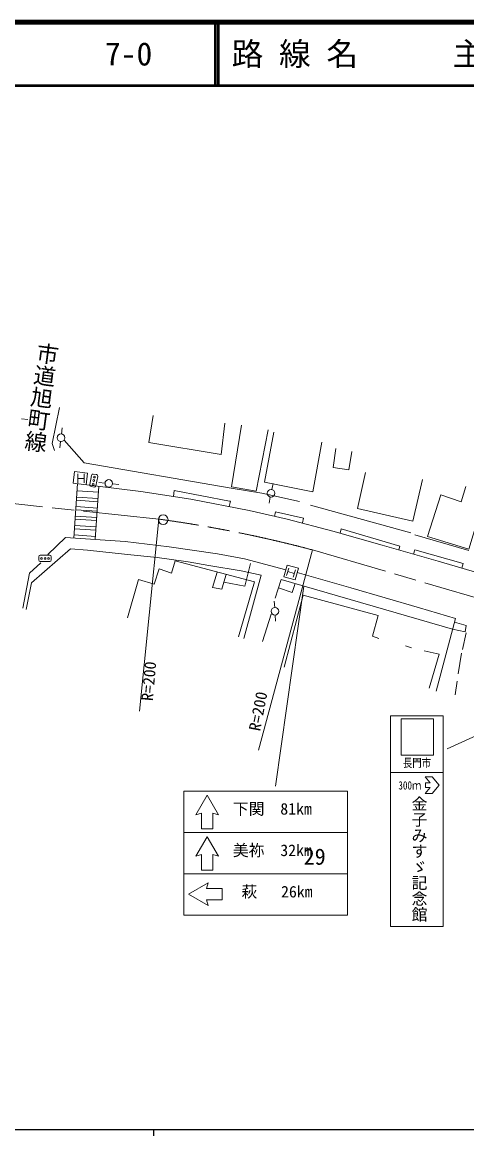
# Model space of a CAD drawing. Units: millimetres, scale not verified. Extents: x 40000 to 680000, y 20000 to 380000.
# Drawn here: x 147266 to 217555, y 204000 to 380000 of the extents above; entities that cross this region are included whole.
import ezdxf
from ezdxf.enums import TextEntityAlignment as Align

# ---------------------------------------------------------------- set-up
doc = ezdxf.new("R2010")
doc.units = ezdxf.units.MM
doc.header["$LTSCALE"] = 1000
doc.linetypes.add('CHAIN', pattern=[18.5, 12, -1.5, 3.5, -1.5])
for name, color, linetype, lineweight in [('M-BGD', 7, 'Continuous', 13), ('M-BMK', 2, 'CHAIN', 13), ('M-STR-STRC', 7, 'Continuous', 13), ('M-TTL', 2, 'Continuous', 140), ('M-TTL-BAND', 7, 'Continuous', 25), ('M-TTL-LINE', 7, 'Continuous', 50), ('M-TTL-TXT', 7, 'Continuous', 13)]:
    doc.layers.add(name, color=color, linetype=linetype, lineweight=lineweight)
doc.styles.add('@ＭＳ ゴシック', font='')
doc.styles.add('@ＭＳ 明朝', font='')
doc.styles.add('ＭＳ ゴシック', font='')
doc.styles.add('ＭＳ 明朝', font='')
doc.styles.get('@ＭＳ ゴシック').set_extended_font_data('@MS Gothic')
doc.styles.get('@ＭＳ 明朝').set_extended_font_data('@MS Mincho')
doc.styles.get('ＭＳ ゴシック').set_extended_font_data('MS Gothic')
doc.styles.get('ＭＳ 明朝').set_extended_font_data('MS Mincho')

msp = doc.modelspace()

# ---------------------------------------------------------------- linework, layer by layer
at = {"layer": 'M-BGD'}
for p, q in [((147150, 317294), (148146, 317205)), ((153456, 314918), (153560, 315913)), ((153228, 312730), (153332, 313725)), ((155539, 308994), (155313, 307157)), ((155539, 308994), (157607, 308739)), ((156062, 308604), (156062, 307213)), ((157058, 307909), (157058, 308604)), ((157607, 308739), (157381, 306903)), ((158212, 308386), (157937, 306911)), ((158995, 308494), (158503, 308586)), ((158920, 306728), (159195, 308203)), ((155313, 307158), (166001, 305840)), ((155445, 298456), (156016, 307071)), ((156062, 307909), (157058, 307909)), ((157058, 307909), (157058, 307213)), ((158137, 306620), (158629, 306528)), ((158810, 298233), (159368, 306658)), ((159361, 307264), (160357, 307169)), ((161552, 307055), (162547, 306960)), ((186921, 307116), (186726, 306135)), ((155875, 304941), (159240, 304719)), ((155941, 305939), (159306, 305717)), ((166001, 305840), (173948, 304612)), ((171161, 305043), (171304, 305972)), ((173948, 304612), (183146, 302828)), ((186491, 304958), (186295, 303978)), ((155743, 302946), (159107, 302723)), ((155776, 303445), (159140, 303222)), ((155842, 304443), (159206, 304220)), ((180008, 303437), (180172, 304280)), ((183146, 302828), (189170, 301438)), ((192864, 303692), (208700, 299308)), ((155644, 301449), (159008, 301226)), ((155677, 301948), (159041, 301725)), ((168874, 301460), (165789, 271115)), ((187167, 301900), (187335, 302628)), ((187335, 302628), (191749, 301598)), ((189170, 301438), (196399, 299584)), ((191584, 300881), (191749, 301598)), ((155545, 299952), (158909, 299730)), ((155578, 300451), (158942, 300229)), ((196399, 299584), (204160, 297360)), ((197521, 299263), (197705, 299907)), ((197705, 299907), (206973, 297215)), ((155478, 298955), (158843, 298732)), ((209372, 298960), (217907, 296493)), ((151613, 295766), (150113, 295766)), ((193184, 296590), (184648, 264928)), ((204160, 297360), (213057, 294835)), ((206801, 296610), (206973, 297215)), ((209139, 295947), (209330, 296620)), ((209330, 296620), (217008, 294440)), ((149863, 295516), (149863, 295016)), ((150113, 294766), (151613, 294766)), ((151863, 295016), (151863, 295516)), ((188935, 293442), (189136, 294193)), ((189136, 294193), (190933, 293712)), ((213057, 294835), (219289, 292958)), ((216788, 293711), (217008, 294440)), ((188636, 292323), (188935, 293442)), ((190433, 291842), (188636, 292323)), ((189433, 293720), (189040, 292546)), ((189263, 293211), (190288, 292867)), ((190492, 293471), (190091, 292285)), ((190933, 293712), (190433, 291842)), ((188671, 278049), (191669, 289435)), ((187122, 288504), (187183, 287506)), ((185278, 282119), (186617, 286464)), ((187257, 286308), (187318, 285310)), ((217473, 283468), (216862, 280839)), ((207895, 281434), (208829, 281132)), ((216741, 280253), (216194, 276990)), ((215705, 273666), (216062, 275863))]:
    msp.add_line(p, q, dxfattribs=at)
for points in [[(153132, 319127), (152020, 313427), (152375, 312300)], [(167945, 317836), (167273, 313550), (178718, 311696), (179274, 316631)], [(181944, 316314), (180338, 306553), (184277, 305904), (186130, 315558)], [(187030, 315229), (185563, 307290), (193224, 305777), (194614, 313608)], [(153904, 313971), (157065, 310378), (180276, 306357), (185172, 305554), (191088, 304233)], [(196866, 312625), (196412, 309632), (198918, 309241), (199364, 312165)], [(201570, 308812), (200273, 303118), (209056, 301162), (210549, 307752)], [(217435, 306600), (216653, 304183), (213447, 305295), (211331, 298730), (217895, 296738), (220629, 305799)], [(180172, 304280), (180028, 304311), (171304, 305972)], [(151316, 295887), (154111, 298544), (163564, 297918), (170515, 297107), (178137, 295995), (182423, 295184), (188935, 293442)], [(182283, 282618), (185046, 292632), (181872, 293296), (176775, 294130), (173501, 294733), (168620, 295397), (163893, 295891), (157576, 296540), (154878, 296782), (148731, 291376), (147907, 287185)], [(147380, 287394), (148416, 292943), (150229, 294549)], [(163888, 285872), (165637, 291909), (168122, 291175), (168898, 293584), (170882, 292939), (171445, 294875), (183976, 291529), (181466, 282849)], [(183347, 294471), (182482, 290874), (179145, 291505)], [(178829, 290393), (177340, 290675), (178077, 293104)], [(178829, 290393), (179145, 291505), (179499, 292725)], [(190753, 293036), (199221, 290620), (210087, 287446), (215756, 285742), (212739, 274284)], [(215613, 285201), (217479, 284626), (217297, 283634), (215313, 284060), (188213, 291935), (187271, 288954)], [(187800, 290628), (189941, 289875), (190435, 291289)], [(203650, 282599), (202647, 282977), (203535, 286220), (191669, 289435)], [(211600, 274739), (213206, 280142), (210845, 280670)]]:
    msp.add_lwpolyline(points, dxfattribs=at)
for centre, radius in [((153394, 314322), 600), ((158671, 308122), 150), ((158461, 306992), 150), ((158566, 307557), 150), ((160954, 307112), 600), ((186608, 305547), 600), ((169552, 301367), 764), ((150288, 295266), 150), ((150863, 295266), 150), ((151438, 295266), 150), ((187220, 286907), 600)]:
    msp.add_circle(centre, radius, dxfattribs=at)
for centre, start, end in [((158457, 308340), 79.46302, 169.46302), ((158949, 308249), 349.46302, 79.46302), ((158183, 306865), 169.46302, 259.46302), ((158675, 306774), 259.46302, 349.46302), ((150113, 295516), 90, 180), ((151613, 295516), 0, 90), ((150113, 295016), 180, 270), ((151613, 295016), 270, 0)]:
    msp.add_arc(centre, 250, start, end, dxfattribs=at)
at = {"layer": 'M-BMK'}
for p, q in [((168874, 301460), (70188, 312007)), ((193184, 296590), (309984, 262338))]:
    msp.add_line(p, q, dxfattribs=at)
msp.add_arc((141816, 103299), 200000, 75.11754, 82.22461, dxfattribs=at)
at = {"layer": 'M-STR-STRC'}
for p, q in [((187298, 259234), (191801, 290892)), ((241831, 277647), (214433, 265168)), ((213822, 270389), (205488, 270389)), ((205488, 270389), (205488, 237058)), ((207190, 264138), (207190, 269902)), ((207190, 269902), (212279, 269902)), ((212279, 269902), (212279, 264138)), ((213822, 237058), (213822, 270389)), ((212279, 264138), (207190, 264138)), ((213822, 261389), (205488, 261389)), ((210986, 260708), (212098, 260709)), ((211782, 259774), (210986, 260708)), ((212098, 260709), (213209, 259405)), ((211783, 259034), (210988, 258098)), ((211782, 259774), (211022, 259773)), ((211022, 259773), (211022, 259033)), ((211783, 259034), (211022, 259033)), ((212100, 258099), (213209, 259405)), ((172813, 238842), (172813, 258482)), ((172813, 258482), (198698, 258482)), ((176503, 257817), (174725, 254737)), ((178282, 254737), (176503, 257817)), ((198698, 258482), (198698, 238842)), ((210988, 258098), (212100, 258099)), ((175607, 254991), (174725, 254737)), ((177400, 254991), (178282, 254737)), ((172813, 251936), (198698, 251936)), ((176503, 251270), (174725, 248190)), ((178282, 248190), (176503, 251270)), ((175607, 248444), (174725, 248190)), ((177400, 248444), (178282, 248190)), ((198698, 245389), (172813, 245389)), ((176644, 243956), (173564, 242177)), ((176389, 243074), (176644, 243956)), ((173564, 242177), (176644, 240399)), ((176389, 241281), (176644, 240399)), ((198698, 238842), (172813, 238842)), ((205488, 237058), (213822, 237058))]:
    msp.add_line(p, q, dxfattribs=at)
for points in [[(177400, 254991), (177400, 252502), (175607, 252502), (175607, 254991)], [(177400, 248444), (177400, 245955), (175607, 245955), (175607, 248444)], [(176389, 243074), (178878, 243074), (178878, 241281), (176389, 241281)]]:
    msp.add_lwpolyline(points, dxfattribs=at)
at = {"layer": 'M-TTL'}
msp.add_line((680000, 380000), (40000, 380000), dxfattribs=at)
at = {"layer": 'M-TTL-BAND'}
for p, q in [((40000, 205000), (579000, 205000)), ((168000, 205000), (168000, 204000))]:
    msp.add_line(p, q, dxfattribs=at)
at = {"layer": 'M-TTL-LINE'}
for p, q in [((177750, 380000), (177750, 370000)), ((178250, 380000), (178250, 370000)), ((40000, 370000), (680000, 370000))]:
    msp.add_line(p, q, dxfattribs=at)

# ---------------------------------------------------------------- texts
at = {"layer": 'M-BGD'}
for s, height, rotation, style, p in [('市道旭町線', 2566, 262.429, '@ＭＳ 明朝', (149439, 329605)), ('R=200', 1833, 84.953, 'ＭＳ 明朝', (168463, 272620)), ('R=200', 1833, 79.081, 'ＭＳ 明朝', (185412, 267761))]:
    msp.add_text(s, height=height, rotation=rotation, dxfattribs=dict(at, style=style)).set_placement(p, align=Align.BOTTOM_LEFT)
at = {"layer": 'M-STR-STRC', "style": 'ＭＳ ゴシック', "width": 0.8}
for s, p in [('長門市', (207467, 261859)), ('300ｍ', (206744, 258323))]:
    msp.add_text(s, height=1320, dxfattribs=at).set_placement(p, align=Align.BOTTOM_LEFT)
at = {"layer": 'M-STR-STRC', "style": '@ＭＳ ゴシック'}
msp.add_text('金子みすゞ記念館', height=1833, rotation=270, dxfattribs=at).set_placement((208583, 257743), align=Align.BOTTOM_LEFT)
at = {"layer": 'M-STR-STRC', "style": 'ＭＳ ゴシック'}
for s, height, p in [('下関\u300081km', 1833, (180572, 254201)), ('美祢\u300032km', 1833, (180572, 247654)), ('29', 2566, (191764, 246061)), ('\u3000萩\u3000 26km', 1833, (179441, 241111))]:
    msp.add_text(s, height=height, dxfattribs=at).set_placement(p, align=Align.BOTTOM_LEFT)
at = {"layer": 'M-TTL-TXT', "style": 'ＭＳ ゴシック'}
for s, p in [('図面コード      7-0', (120380, 375000)), ('路 線 名      主要地方道仙崎港線', (180380, 375000))]:
    msp.add_text(s, height=3666, dxfattribs=at).set_placement(p, align=Align.MIDDLE_LEFT)

doc.saveas('drawing.dxf')
